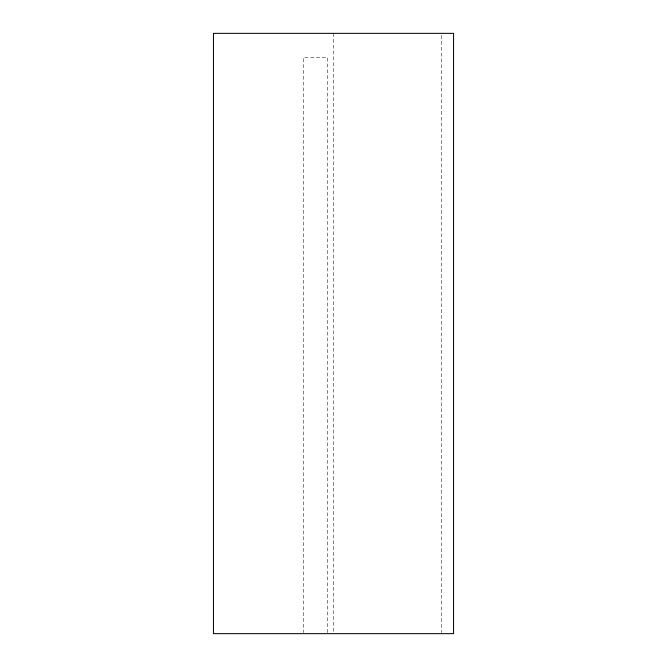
<?xml version="1.0" encoding="UTF-8"?>
<svg xmlns="http://www.w3.org/2000/svg" width="667" height="667" viewBox="0 0 667 667"><rect width="100%" height="100%" fill="white"/><g stroke="black" fill="none" stroke-linecap="round" stroke-linejoin="round"><path stroke-width="0.5" stroke-dasharray="3.33 2.5" d="M441.562 35.434L441.562 632.608M333.508 33.35L333.508 632.608M327.505 632.608L327.505 57.362L303.493 57.362L303.493 632.608"/><path stroke-width="1" d="M453.568 33.35L213.448 33.35L213.448 633.65L453.568 633.65L453.568 33.35"/></g></svg>
